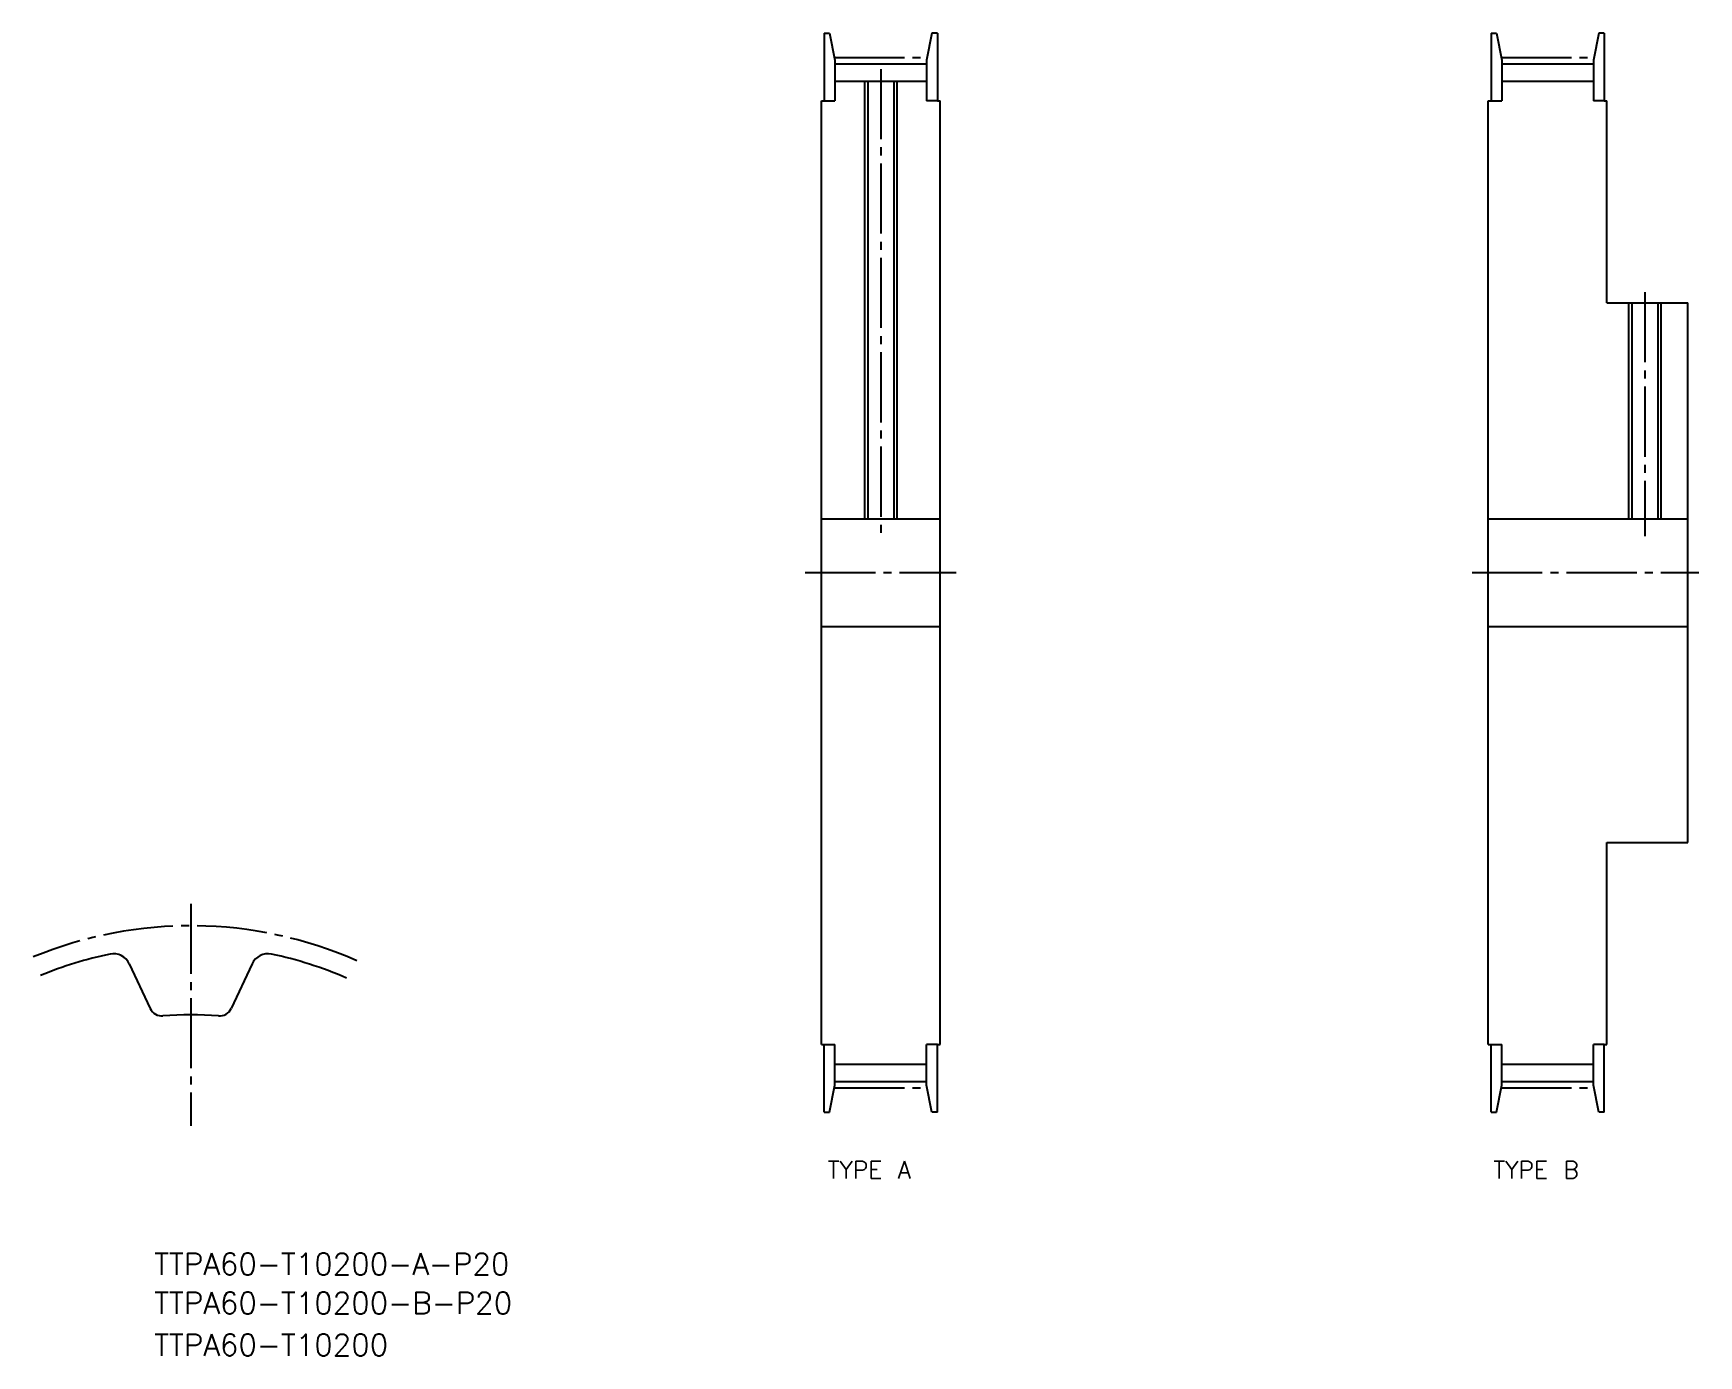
# Model space of a CAD drawing. Extents: x 29 to 337, y 168 to 413.
import ezdxf

# ---------------------------------------------------------------- set-up
doc = ezdxf.new("R2010")
doc.units = 0
doc.linetypes.add('CENTER', pattern=[17.5, 13, -1.5, 1.5, -1.5])
doc.layers.get('0').update_dxf_attribs({"linetype": 'CONTINUOUS'})
doc.layers.add('CENTER', color=1, linetype='CENTER')
doc.styles.get("Standard").update_dxf_attribs({"font": 'txt.shx', "bigfont": '@extfont2.shx'})

msp = doc.modelspace()

# ---------------------------------------------------------------- linework, layer by layer
at = {"color": 7, "linetype": 'CONTINUOUS'}
for p, q in [((175.28, 413.35), (175.28, 400.85)), ((175.28, 413.35), (176.28, 413.35)), ((176.28, 413.35), (177.28, 408.35)), ((195.28, 413.35), (194.28, 408.35)), ((196.28, 413.35), (195.28, 413.35)), ((196.28, 413.35), (196.28, 400.85)), ((298.9, 413.35), (298.9, 400.85)), ((298.9, 413.35), (299.9, 413.35)), ((299.9, 413.35), (300.9, 408.35)), ((318.9, 413.35), (317.9, 408.35)), ((319.9, 413.35), (318.9, 413.35)), ((319.9, 413.35), (319.9, 400.85)), ((177.28, 408.35), (177.28, 400.85)), ((177.28, 407.69), (194.28, 407.69)), ((194.28, 408.35), (194.28, 400.85)), ((300.9, 408.35), (300.9, 400.85)), ((300.9, 407.69), (317.9, 407.69)), ((317.9, 408.35), (317.9, 400.85)), ((177.28, 404.49), (194.28, 404.49)), ((183.38, 404.49), (183.38, 323.35)), ((188.18, 404.49), (188.18, 323.35)), ((300.9, 404.49), (317.9, 404.49)), ((174.78, 225.85), (174.78, 400.85)), ((174.78, 400.85), (175.28, 400.85)), ((175.28, 400.85), (177.28, 400.85)), ((196.28, 400.85), (194.28, 400.85)), ((196.28, 400.85), (196.78, 400.85)), ((196.78, 225.85), (196.78, 400.85)), ((298.4, 225.85), (298.4, 400.85)), ((298.4, 400.85), (298.9, 400.85)), ((298.9, 400.85), (300.9, 400.85)), ((319.9, 400.85), (317.9, 400.85)), ((319.9, 400.85), (320.4, 400.85)), ((320.4, 363.35), (320.4, 400.85)), ((320.4, 363.35), (335.4, 363.35)), ((325, 363.35), (325, 323.35)), ((329.8, 363.35), (329.8, 323.35)), ((335.4, 263.35), (335.4, 363.35)), ((174.78, 323.35), (196.78, 323.35)), ((298.4, 323.35), (335.4, 323.35)), ((174.78, 303.35), (196.78, 303.35)), ((298.4, 303.35), (335.4, 303.35)), ((320.4, 225.85), (320.4, 263.35)), ((320.4, 263.35), (335.4, 263.35)), ((46.48, 240.85), (50.35, 232.54)), ((69.27, 240.85), (65.39, 232.54)), ((174.78, 225.85), (175.28, 225.85)), ((175.28, 213.35), (175.28, 225.85)), ((175.28, 225.85), (177.28, 225.85)), ((177.28, 218.35), (177.28, 225.85)), ((194.28, 218.35), (194.28, 225.85)), ((196.28, 225.85), (194.28, 225.85)), ((196.28, 225.85), (196.78, 225.85)), ((196.28, 213.35), (196.28, 225.85)), ((298.4, 225.85), (298.9, 225.85)), ((298.9, 213.35), (298.9, 225.85)), ((298.9, 225.85), (300.9, 225.85)), ((300.9, 218.35), (300.9, 225.85)), ((317.9, 218.35), (317.9, 225.85)), ((319.9, 225.85), (317.9, 225.85)), ((319.9, 225.85), (320.4, 225.85)), ((319.9, 213.35), (319.9, 225.85)), ((177.28, 222.2), (194.28, 222.2)), ((300.9, 222.2), (317.9, 222.2)), ((176.28, 213.35), (177.28, 218.35)), ((177.28, 219), (194.28, 219)), ((195.28, 213.35), (194.28, 218.35)), ((299.9, 213.35), (300.9, 218.35)), ((300.9, 219), (317.9, 219)), ((318.9, 213.35), (317.9, 218.35)), ((175.28, 213.35), (176.28, 213.35)), ((196.28, 213.35), (195.28, 213.35)), ((298.9, 213.35), (299.9, 213.35)), ((319.9, 213.35), (318.9, 213.35))]:
    msp.add_line(p, q, dxfattribs=at)
at = {"color": 3, "linetype": 'CONTINUOUS'}
for p, q in [((182.78, 404.49), (182.78, 323.35)), ((188.78, 404.49), (188.78, 323.35)), ((324.4, 363.35), (324.4, 323.35)), ((330.4, 363.35), (330.4, 323.35))]:
    msp.add_line(p, q, dxfattribs=at)
at = {"color": 7, "linetype": 'CONTINUOUS'}
for centre, radius, start, end in [((57.87, 171.49), 72.7, 101.8695, 112.4966), ((43.58, 239.5), 3.2, 25, 101.8695), ((72.17, 239.5), 3.2, 78.1305, 155), ((57.87, 171.49), 72.7, 66.577, 78.1305), ((52.53, 233.56), 2.4, 205, 274.9213), ((63.22, 233.56), 2.4, 265.0787, 335), ((57.87, 171.49), 59.9, 85.0787, 94.9213)]:
    msp.add_arc(centre, radius, start, end, dxfattribs=at)
at = {"layer": 'CENTER'}
for p, q in [((177.18, 408.84), (194.38, 408.84)), ((300.8, 408.84), (318, 408.84)), ((185.78, 406.71), (185.78, 320.13)), ((327.4, 365.35), (327.4, 320.13)), ((171.78, 313.35), (199.78, 313.35)), ((295.4, 313.35), (337.4, 313.35)), ((177.18, 217.85), (194.38, 217.85)), ((300.8, 217.85), (318, 217.85))]:
    msp.add_line(p, q, dxfattribs=at)
at = {"layer": 'CENTER', "color": 1, "linetype": 'CENTER'}
msp.add_line((57.87, 251.96), (57.87, 210.82), dxfattribs=at)
msp.add_arc((57.87, 171.49), 76.4, 66.2136, 112.4493, dxfattribs=at)

# ---------------------------------------------------------------- texts
at = {"color": 7, "linetype": 'CONTINUOUS'}
for s, p in [('TYPE A', (175.93, 201.04)), ('TYPE B', (299.32, 201.04))]:
    msp.add_text(s, height=3.2, dxfattribs=at).set_placement(p)
for s, p in [('TTPA60-T10200-A-P20', (51.12, 183.18)), ('TTPA60-T10200-B-P20', (51.12, 175.94)), ('TTPA60-T10200', (51.12, 168.18))]:
    msp.add_text(s, height=4).set_placement(p)

doc.saveas('drawing.dxf')
